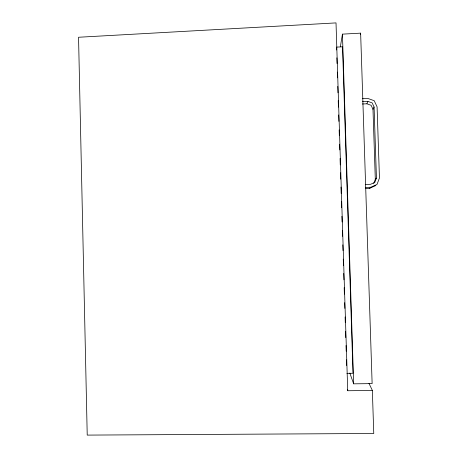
<?xml version="1.0" encoding="UTF-8"?>
<svg xmlns="http://www.w3.org/2000/svg" width="458" height="458" viewBox="0 0 458 458"><rect width="100%" height="100%" fill="white"/><g stroke="black" fill="none" stroke-linecap="round" stroke-linejoin="round"><path stroke-width="0.69" d="M340.368 46.733L342.435 34.138L360.635 33.148L372.131 383.615L353.656 383.833L349.832 373.093M360.297 34.533L360.635 33.148M373.711 183.515L375.308 179.318L376.436 178.128L374.077 107.006L372.177 102.907L367.871 101.373L362.536 101.619M376.436 178.128L374.81 182.393L370.602 184.288L365.249 184.482M362.295 104L366.887 103.794L367.871 101.373M375.308 179.318L372.989 109.336L374.077 107.006M365.719 188.444L369.669 188.301L370.699 187.259L377.014 184.419L379.453 178.019L377.083 106.869L374.232 100.72L367.774 98.418L362.438 98.665M369.669 188.301L375.875 185.507M365.347 187.448L370.699 187.259M346.906 373.35L352.998 373.27L342.527 46.802L336.521 47.122L336.613 49.979M347.731 390.737L372.354 390.468L373.762 433.486L87.22 435.1L78.547 37.258L336.017 22.9L347.731 390.737L347.33 389.374M366.887 103.794L371.117 105.306L372.989 109.336M368.988 383.369L372.354 390.468M342.435 34.138L353.656 383.833M336.865 57.828L337.042 63.542M337.317 72.106L337.5 77.814M337.769 86.385L337.975 92.808M338.227 100.657L338.428 107.086M338.68 114.935L338.886 121.359M339.155 129.929L339.338 135.637M339.613 144.207L339.796 149.915M340.065 158.479L340.271 164.903M340.523 172.758L340.723 179.181M340.975 187.036L341.181 193.459M341.428 201.314L341.634 207.737M341.908 216.302L342.086 222.016M342.361 230.58L342.544 236.288M342.813 244.858L342.996 250.566M343.271 259.131L343.477 265.56M343.723 273.409L343.929 279.832M344.181 287.687L344.382 294.11M344.656 302.675L344.84 308.389M345.109 316.953L345.292 322.667M345.567 331.231L345.767 337.655M346.019 345.509L346.202 351.217M346.471 359.788L346.654 365.495"/></g></svg>
